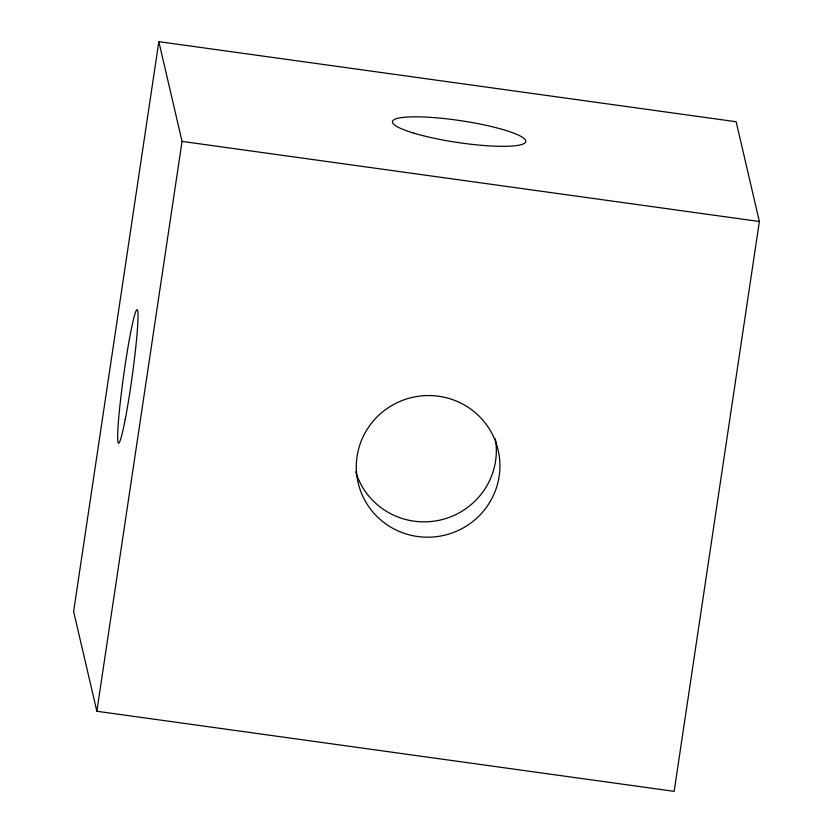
<?xml version="1.0" encoding="UTF-8"?>
<svg xmlns="http://www.w3.org/2000/svg" width="833" height="833" viewBox="0 0 833 833"><rect width="100%" height="100%" fill="white"/><g stroke="black" fill="none" stroke-linecap="round" stroke-linejoin="round"><path stroke-width="1.25" d="M158.843 41.65L73.627 611.495L96.847 711.257L674.157 791.35L759.373 221.505L736.153 121.743L158.843 41.65L182.052 141.402L96.847 711.257M182.052 141.402L759.373 221.505M495.354 438.752A71.877 70.763 -13.1 0 1 440.813 519.896A71.877 70.763 -13.1 0 1 355.712 471.749M399.59 531.569A71.877 70.763 -13.1 0 0 499.456 457.744A71.877 70.763 -13.1 0 0 385.283 409.815A71.877 70.763 -13.1 0 0 399.59 531.569M413.897 133.176A67.39 11.006 8.5 0 0 524.144 143.484A67.39 11.006 8.5 0 0 439.283 118.067A67.39 11.006 8.5 0 0 413.897 133.176M125.242 419.291A67.39 4.29 -82.1 0 0 137.674 310.699A67.39 4.29 -82.1 0 0 120.608 399.361A67.39 4.29 -82.1 0 0 125.242 419.291"/></g></svg>
